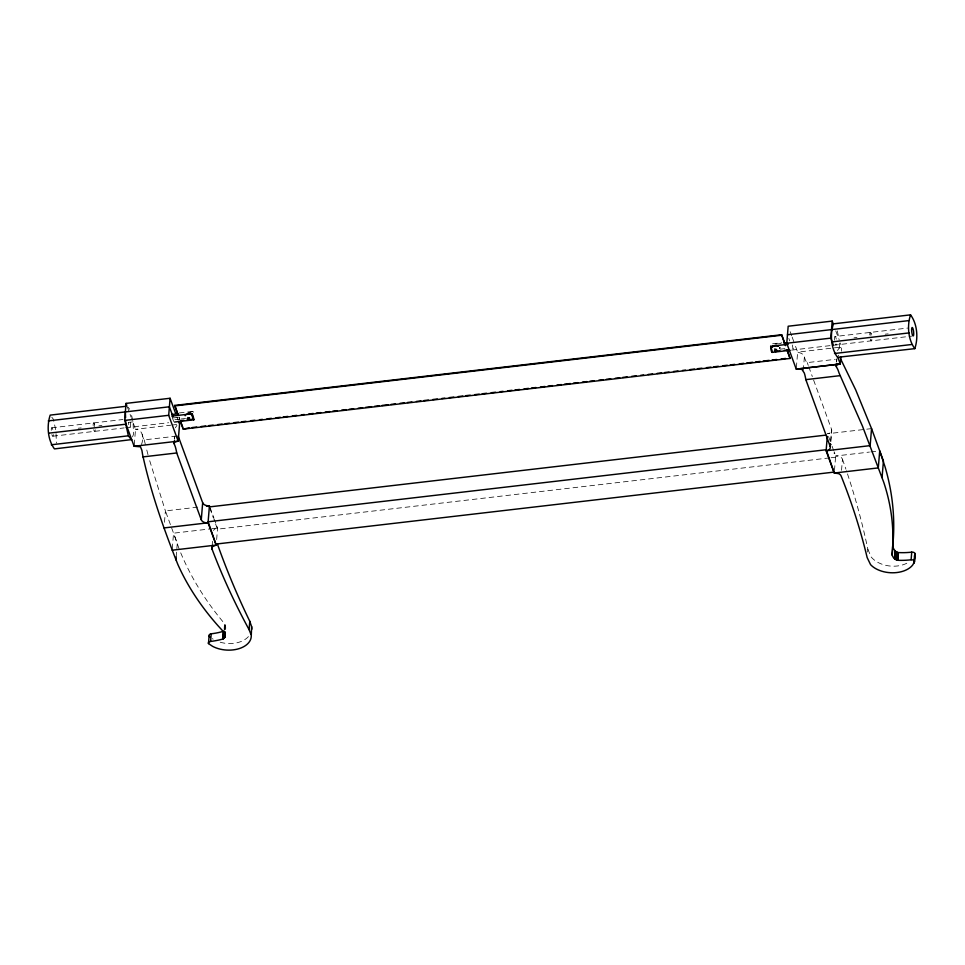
<?xml version="1.0" encoding="UTF-8"?>
<svg xmlns="http://www.w3.org/2000/svg" width="965" height="965" viewBox="0 0 965 965"><rect width="100%" height="100%" fill="white"/><g stroke="black" fill="none" stroke-linecap="round" stroke-linejoin="round"><path stroke-width="0.72" stroke-dasharray="4.83 3.62" d="M94.184 427.133L94.389 423.792M870.888 335.506L871.021 333.275M134.256 444.865L135.534 429.292L131.602 418.545M141.421 444.6C143.689 439.22 143.363 429.184 135.534 429.292L170.769 425.191M164.472 522.27L165.401 510.919L149.056 458.64M174.315 438.846L174.544 436.059M174.52 439.28L174.762 436.301M178.971 417.254L179.888 420.089M172.265 548.783L173.555 533.175L210.249 528.904M176.161 556.974L177.283 543.367L171.01 526.215M212.264 544.091L212.493 541.293M216.643 539.58L217.595 528.048L214.532 519.701M224.145 629.397L224.483 623.631A8.685 5.983 5.7 0 0 224.061 623.113L219.067 617.009A419.498 288.981 5.7 0 1 180.19 551.546M224.652 630.242L224.604 623.8M224.845 629.035L225.11 624.705M779.72 347.834L779.684 348.341A3.776 2.485 4.7 0 0 779.624 347.69L779.563 347.569M779.889 347.846L779.841 348.353A3.776 2.485 4.7 0 0 779.829 347.714L779.732 347.484M796.366 367.689L797.645 352.129L794.653 343.95M803.29 370.403L804.388 357.026L801.891 353.516L797.645 352.129L841.685 346.99L841.335 351.236M836.426 361.67L836.655 358.883M836.631 362.104L836.872 359.137M830.672 440.812L831.601 429.449L812.82 377.93M830.829 441.777L831.77 430.426M834.46 470.522L835.666 455.999L834.134 451.825M841.54 470.341L842.457 459.219A5.645 3.884 5.7 0 0 838.573 456.204L835.666 455.999L869.429 452.066M867.619 552.016L867.849 549.23A1308.033 901.069 5.7 0 0 846.329 470.413M132.579 436.868L133.496 434.141L133.049 421.862L131.119 413.153M225.364 629.663L225.689 628.565A18.456 12.714 5.7 0 0 225.315 625.26L225.195 624.886M175.365 427.76L176.969 425.348M837.475 350.597L839.068 348.184L841.685 346.99L840.201 342.949M187.91 412.489L190.37 412.538M775.703 343.781L777.127 343.805M51.736 427.809L122.965 419.51M179.321 412.948L192.686 411.392M772.639 343.793L781.541 342.756M834.58 340.15A4.258 0.929 83.4 0 1 834.99 336.532L907.619 328.076M189.429 412.453L192.481 411.681A4.258 0.929 83.4 0 1 193.47 412.248M778.14 343.83L781.059 343.492M78.177 428.243L81.144 427.905M98.937 425.83L101.904 425.481M128.598 422.381L133.049 421.862M854.025 337.834L856.992 337.485M885.158 334.204L888.126 333.854M173.459 417.905L177.596 417.423M179.683 419.16L173.833 419.847L172.856 417.169M181.143 418.991L185.533 418.484M780.094 349.173L785.944 348.498M52.906 436.204L124.135 427.917M125.607 427.736L168.61 422.73M791.614 350.114L911.768 336.122M172.24 425.022L176.643 424.516M142.277 434.202L142.47 435.227A14.825 2.34 86.6 0 0 143.713 439.268L144.219 439.883L176.655 436.108M804.388 357.026L804.689 358.039A14.728 3.221 83.4 0 0 807.247 362.611L835.244 359.342M197.704 507.156L165.401 510.919L170.503 524.827M871.552 428.617L827.512 433.743A5.597 3.691 4.7 0 0 831.601 429.449M870.888 451.897L876.763 451.222M211.721 528.736L217.595 528.048L215.038 528.88A5.645 3.884 5.7 0 0 213.53 530.533M829.586 457.893L217.499 529.17L213.928 519.435M831.082 457.724L835.569 457.193L834.037 452.959M213.144 639.168L212.3 638.649M128.092 407.17L129.684 409.232M51.784 417.182L53.377 419.232L55.934 430.836M179.14 548.928L173.555 533.175M835.787 330.874L838.73 338.92M790.166 331.683L791.662 335.772M792.156 337.135L794.159 342.587M828.537 436.518L831.589 444.877M832.095 446.264L833.627 450.438M792.277 344.975L793.158 349.149L791.65 345.253M788.827 338.45L789.732 340.91M178.995 417.001L179.936 419.582M177.078 417.35L178.079 420.077M209.948 507.18L214.025 518.314M209.863 508.302L213.422 518.048M172.24 417.459L173.7 421.464M127.187 406.47L131.107 417.194M807.247 362.611L808.26 365.397M808.767 366.784L812.313 376.531M867.849 549.23L871.19 557.01A23.968 16.514 5.7 0 0 908.608 562.209M148.007 454.708L145.956 446.831M144.219 439.883L145.619 445.516M837.27 330.862L839.2 339.559M839.321 343.154L839.586 350.392M56.042 433.575L56.38 443.128M130.299 422.501A4.258 0.929 83.4 0 1 130.215 426.952A4.258 0.929 83.4 0 1 128.96 425.589M128.731 424.636A4.258 0.929 83.4 0 1 128.429 422.453M779.66 347.183A3.776 2.485 4.7 0 1 779.527 348.462M95.209 429.727A4.258 0.929 83.4 0 1 93.714 429.69M93.135 425.493A4.258 0.929 83.4 0 1 93.714 422.899A4.258 0.929 83.4 0 1 94.872 425.529M53.352 434.6A4.258 0.929 83.4 0 1 51.857 434.576M51.266 430.366A4.258 0.929 83.4 0 1 51.857 427.772A4.258 0.929 83.4 0 1 53.015 430.402M248.439 636.611A23.968 16.514 5.7 0 1 218.078 641.52M842.457 459.219A1308.033 901.069 5.7 0 1 845.907 469.159M838.742 356.133A14.825 4.137 80 0 1 838.247 355.217M836.51 344.095A4.258 0.929 83.4 0 1 835.364 344.071M834.99 336.532A4.258 0.929 83.4 0 1 836.269 339.125M871.841 339.222A4.258 0.929 83.4 0 1 870.346 339.185M869.767 334.988A4.258 0.929 83.4 0 1 870.346 332.394A4.258 0.929 83.4 0 1 871.504 335.024M779.865 347.195A3.776 2.485 4.7 0 1 779.648 348.474"/><path stroke-width="1.45" d="M192.228 413.732L192.216 413.961A4.258 0.929 83.4 0 0 192.928 418.569A4.258 0.929 83.4 0 0 194.061 419.51L192.228 413.732L171.746 416.12M770.685 346.302L770.685 346.519A4.258 0.929 83.4 0 0 771.397 351.139A4.258 0.929 83.4 0 0 772.519 352.08L770.685 346.302L788.236 344.252M217.306 543.729A1308.033 901.069 5.7 0 0 249.778 621.279L251.624 626.635L251.226 636.828A23.968 15.042 3.8 0 1 237.209 649.168A23.968 15.042 3.8 0 1 212.553 646.309L208.476 643.558A2.907 1.821 3.8 0 1 209.272 641.846L210.587 641.436A56.718 35.608 3.8 0 0 222.396 639.156L225.038 636.526A18.456 11.58 3.8 0 0 224.64 633.523L223.784 632.039A8.685 5.452 3.8 0 0 223.361 631.58L218.319 626.068A419.522 263.397 3.8 0 1 177.862 564.489C163.616 528.591 150.612 491.848 142.482 454.045A15.006 2.376 86.6 0 0 141.867 450.269L140.456 446.807L134.135 446.276L124.654 420.426L126.065 403.394L170.093 398.268L175.582 413.261M134.111 446.264L178.175 441.15L168.694 415.3L170.093 398.268M178.006 414.938L174.749 405.409L781.638 334.734L785.631 345.651M250.972 634.5L249.091 629.638A1308.094 821.312 3.8 0 1 212.083 549.206A5.645 3.546 3.8 0 1 212.722 546.552L216.184 545.08L208.042 522.813A5.597 3.691 4.7 0 1 201.275 519.797L176.728 452.971A14.921 3.281 83.3 0 0 175.196 446.397L174.158 443.731L174.4 440.764M787.126 349.74L790.082 358.437L183.193 429.111L189.212 427.905M175.919 559.893L176.161 556.974M201.275 519.797L202.674 502.765L178.127 435.939M202.674 502.765A5.597 3.691 4.7 0 0 209.441 505.781L208.042 522.813L164.002 527.939M212.083 549.206L212.433 545.044M892.094 553.633A8.685 5.452 3.8 0 0 892.046 554.151L892.372 555.683A18.456 11.58 3.8 0 0 894.253 558.53L898.62 560.339A56.718 35.608 3.8 0 0 911.105 559.784L912.601 559.869A2.907 1.821 3.8 0 1 914.615 561.256L912.926 564.682A23.968 15.042 3.8 0 1 892.553 572.788A23.968 15.042 3.8 0 1 870.563 564.634L867.161 557.589A1308.094 821.312 3.8 0 0 841.082 475.89A5.645 3.546 3.8 0 0 838.513 473.61L834.255 473.031L826.197 449.738L208.126 521.788L216.184 545.08L172.144 550.207M208.476 643.558L209.091 636.104A2.907 2.002 5.7 0 1 209.9 634.222L211.214 633.8A56.718 39.07 5.7 0 0 223.024 631.424L222.782 639.047M210.587 641.436L211.214 633.8M223.168 638.866L223.808 631.122M223.566 638.649L224.097 632.172M223.916 638.396L224.459 631.906M224.23 638.13L224.664 632.919M224.495 637.841L224.929 632.606M224.712 637.527L225.315 631.942M224.99 636.864L225.315 632.907M249.091 629.638L249.778 621.279M785.088 344.794L781.638 334.734M840.865 356.905L840.286 364.022L796.246 369.149L786.764 343.25L788.176 326.23L832.204 321.092L833.338 324.168M833.398 345.217L830.805 338.124L832.204 321.092M827.295 436.409L826.112 450.764L834.255 473.031L878.295 467.904L883.711 482.223A419.522 263.397 3.8 0 1 892.601 547.481M892.058 554.32L892.746 545.732A8.685 5.983 5.7 0 1 892.794 545.177L893.349 538.41A419.498 288.981 5.7 0 0 885.001 466.662L879.706 450.872L878.295 467.904L862.493 426.204L838.995 372.864A15.006 4.186 80 0 0 837.656 369.173L836.257 366.567L836.51 363.588M840.213 358.087L855.666 389.812L871.552 428.617L870.153 445.637L826.112 450.764A5.597 3.691 4.7 0 0 830.202 446.481L830.431 443.647M882.07 477.591L883.433 461.065L871.552 428.617M892.239 555.345L892.746 545.925M894.555 558.832L894.905 550.569A18.456 12.714 5.7 0 1 893.059 547.432L892.878 546.865M894.905 559.109L895.206 550.906M895.291 559.362L895.556 551.208M895.713 559.604L895.942 551.498M896.171 559.809L896.364 551.763M896.666 559.99L896.823 552.004M897.173 560.134L897.305 552.197M897.703 560.243L897.812 552.366M898.186 560.315L898.343 552.499M911.105 559.784L911.732 552.149L913.24 552.245A2.907 2.002 5.7 0 1 915.23 553.801L914.386 556.202M914.06 563.041L914.663 555.744M914.313 561.365L914.796 555.526M914.325 562.619L915.23 553.801M131.662 439.594L54.45 448.906C47.659 439.751 46.622 425.806 50.192 415.119L125.812 406.313M837.704 357.617C830.913 348.474 829.876 334.517 833.446 323.842L910.55 314.855C917.341 324.011 918.378 337.955 914.808 348.642L837.813 357.291L840.286 364.022L836.836 364.782L836.257 366.567M914.808 348.642C908.017 339.487 906.991 325.543 910.55 314.855M174.701 405.915L781.59 335.241M48.25 420.897L169.394 406.784L173.012 416.663M787.464 334.734L908.62 320.633M171.879 414.504L177.729 413.816M783.99 343.154L786.909 342.804M786.764 343.25L830.805 338.124M124.654 420.426L168.694 415.3M48.696 433.176L125.8 424.202L128.369 435.806L131.554 439.919M831.951 341.899L909.066 332.913M181.01 420.607L183.941 420.27M188.332 419.763L192.71 419.244M777.03 351.127L779.961 350.79M784.34 350.283L788.731 349.764M174.544 422.043L193.856 419.799M772.314 352.358L790.13 350.283M192.204 427.555L196.691 427.037M201.166 426.518L205.654 425.987M208.645 425.637L213.132 425.119M217.62 424.6L222.095 424.081M225.086 423.731L229.573 423.201M234.061 422.682L238.536 422.163M241.527 421.814L246.015 421.295M250.502 420.764L254.989 420.245M259.464 419.727L262.456 419.377M266.943 418.858L271.43 418.328M275.918 417.809L280.393 417.29M283.384 416.94L287.872 416.422M292.359 415.891L296.834 415.372M301.321 414.854L304.313 414.504M308.8 413.985L313.287 413.454M316.267 413.104L320.754 412.586M325.241 412.067L329.728 411.548M332.72 411.199L337.195 410.668M341.682 410.149L346.17 409.63M349.161 409.281L353.636 408.762M358.124 408.231L362.611 407.713M365.602 407.363L371.573 406.663M374.565 406.325L379.052 405.795M382.044 405.445L388.026 404.757M391.006 404.407L395.493 403.889M399.98 403.358L404.468 402.839M407.459 402.489L411.934 401.971M416.422 401.44L420.909 400.921M423.9 400.572L428.376 400.053M432.863 399.534L437.35 399.003M441.837 398.485L444.829 398.135M449.304 397.616L453.791 397.098M458.279 396.567L462.766 396.048M465.745 395.698L470.232 395.18M474.72 394.661L479.207 394.13M482.198 393.78L486.674 393.262M491.161 392.743L495.648 392.224M500.135 391.694L503.115 391.344M507.602 390.825L512.089 390.306M515.081 389.957L519.568 389.438M524.043 388.907L528.531 388.388M531.522 388.039L536.009 387.52M540.496 387.001L544.972 386.47M547.963 386.121L552.45 385.602M556.938 385.083L561.413 384.565M564.404 384.215L570.387 383.515M573.379 383.165L577.866 382.647M582.341 382.128L586.829 381.597M589.82 381.247L594.307 380.729M598.783 380.21L603.27 379.691M606.261 379.342L610.749 378.811M615.236 378.292L619.711 377.773M622.702 377.424L627.19 376.905M631.677 376.374L636.152 375.855M640.639 375.337L643.631 374.987M648.118 374.468L652.605 373.938M657.081 373.419L661.568 372.9M664.559 372.55L669.047 372.032M673.522 371.501L678.009 370.982M682.496 370.464L685.488 370.114M689.975 369.595L694.45 369.064M697.442 368.714L701.929 368.196M706.416 367.677L710.903 367.146M713.883 366.809L718.37 366.278M722.857 365.759L727.345 365.24M730.324 364.891L734.811 364.372M739.299 363.841L743.786 363.322M746.777 362.973L752.748 362.273M755.74 361.935L760.227 361.405M763.219 361.055L769.189 360.367M772.181 360.017L776.668 359.487M781.155 358.968L785.643 358.449M834.52 353.504L911.623 344.517M51.266 444.781L128.369 435.806M840.286 363.974L796.246 369.113L801.806 369.257L804.315 373.057A14.921 3.257 83.4 0 1 805.835 379.643L830.202 446.481M142.82 456.915L176.728 452.971M805.835 379.643L839.743 375.687M206.51 506.13L209.441 505.781M209.357 506.915L825.931 435.106M216.269 544.043L834.339 472.066M898.885 552.595L899.259 552.607A56.718 39.07 5.7 0 0 911.732 552.149M209.803 637.057L209.091 636.104M787.078 350.247L790.082 358.437M174.749 405.409L178.042 414.431M180.407 420.873L182.759 427.314M180.359 421.379L183.193 429.111M178.573 421.44L179.574 424.166L178.175 441.198L174.725 441.958L174.158 443.731M126.065 403.394L126.813 405.445M192.481 415.939L192.614 416.361A3.776 2.485 4.7 0 1 192.554 417.001M251.624 626.635L251.853 629.204M125.354 411.91L125.571 417.7M125.679 420.595L125.8 424.202M185.159 415.722A3.776 2.485 4.7 0 1 188.585 413.864A3.776 2.485 4.7 0 1 192.409 415.71M772.362 347.014A3.776 2.485 4.7 0 1 778.031 346.025M189.478 417.773A1.423 0.941 4.7 0 1 187.777 417.519M772.591 346.833A3.776 2.485 4.7 0 1 778.333 346.001M776.403 349.378A1.423 0.941 4.7 0 1 774.823 348.848M187.246 418.919C189.128 422.694 191.275 416.205 187.246 418.919M774.521 350.464C776.403 354.239 778.55 347.75 774.521 350.464M911.648 329.161A4.258 0.929 83.4 0 0 913.023 335.941A4.258 0.929 83.4 0 0 913.373 330.151A4.258 0.929 83.4 0 0 911.648 329.161"/></g></svg>
